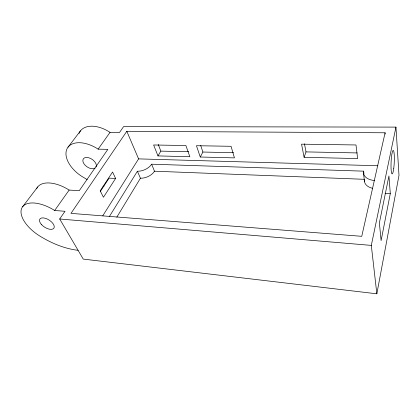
<?xml version="1.0" encoding="UTF-8"?>
<svg xmlns="http://www.w3.org/2000/svg" width="420" height="420" viewBox="0 0 420 420"><rect width="100%" height="100%" fill="white"/><g stroke="black" fill="none" stroke-linecap="round" stroke-linejoin="round"><path stroke-width="0.63" d="M78.067 250.32C64.328 248.687 51.308 243.138 39.606 235.914A29.348 14.768 32.7 0 1 22.118 207.47A29.348 14.768 32.7 0 1 54.668 210.494L65.011 211.291L59.687 218.993L83.244 259.093L376.845 293.806L399 175.329L395.955 127.108L123.58 126.625L119.564 132.436L110.024 132.368A25.898 16.07 34.7 0 0 79.69 132.043M390.301 193.547L381.108 240.602L379.376 222.952L388.936 175.928L390.301 193.547L385.088 193.3M376.845 293.806L371.306 245.401L395.955 127.108M385.088 132.778L361.751 236.318L70.97 213.371L126.808 131.297L385.088 132.778L385.193 134.085M304.101 157.295L301.55 144.17L355.997 144.963L357.63 158.587L304.101 157.295L306.002 151.898L304.458 143.792M200.272 157.007L196.434 145.709L231.053 146.297L234.444 157.889L200.272 157.007L202.892 152.04L200.713 145.509M157.978 155.909L153.626 144.984L185.887 145.53L189.856 156.734L157.978 155.909L160.85 151.121L158.24 144.454M116.818 217.161L140.432 178.216A11.051 6.426 -22.6 0 0 154.502 171.208L364.576 179.319M109.536 216.284L137.387 171.245A11.162 6.384 -22.6 0 0 151.615 164.194L363.652 171.166A13.918 8.773 -5.5 0 0 374.645 180.527M102.753 215.843L138.59 158.881L126.808 131.297M115.605 178.442L103.441 197.258L100.196 190.822L112.57 172.022L115.605 178.442L109.074 178.143L100.291 191.499M54.668 210.494L69.137 190.076L79.28 190.669L107.856 149.357L98.133 149.153A26.639 15.86 34.2 0 0 67.442 148.029A26.639 15.86 34.2 0 0 81.617 176.258L87.187 179.592M98.133 149.153L110.024 132.368M22.612 206.74L37.695 186.953M68.008 147.2L80.472 130.862M306.002 151.898L357.131 152.927M160.85 151.121L188.659 151.73M202.892 152.04L233.572 152.712M138.59 158.881L377.864 165.769M59.687 218.993L371.306 245.401M103.95 186.527L103.047 186.265M137.387 171.245L140.432 178.216M151.615 164.194L154.502 171.208M363.652 171.166L363.935 173.675M363.552 173.45L364.481 181.608M95.125 168.147A7.607 4.526 34.2 0 1 83.79 163.527A7.607 4.526 34.2 0 1 88.709 157.742A7.607 4.526 34.2 0 1 96.143 166.95M36.629 188.806A28.445 15.188 33.1 0 1 36.74 188.559M36.855 188.317A28.445 15.188 33.1 0 1 69.137 190.076M79.086 133.324A25.898 16.07 34.7 0 1 79.191 133.061M79.249 132.93A25.898 16.07 34.7 0 1 79.558 132.29M372.577 188.328A13.755 8.799 -5.2 0 1 364.413 180.464M41.338 224.39A8.379 4.216 32.7 0 0 53.907 228.17A8.379 4.216 32.7 0 0 45.365 218.3A8.379 4.216 32.7 0 0 41.338 224.39M393.76 168.263A11.755 1.58 -87.4 0 0 393.241 150.428A11.755 1.58 -87.4 0 0 391.041 167.811A11.755 1.58 -87.4 0 0 393.76 168.263"/></g></svg>
